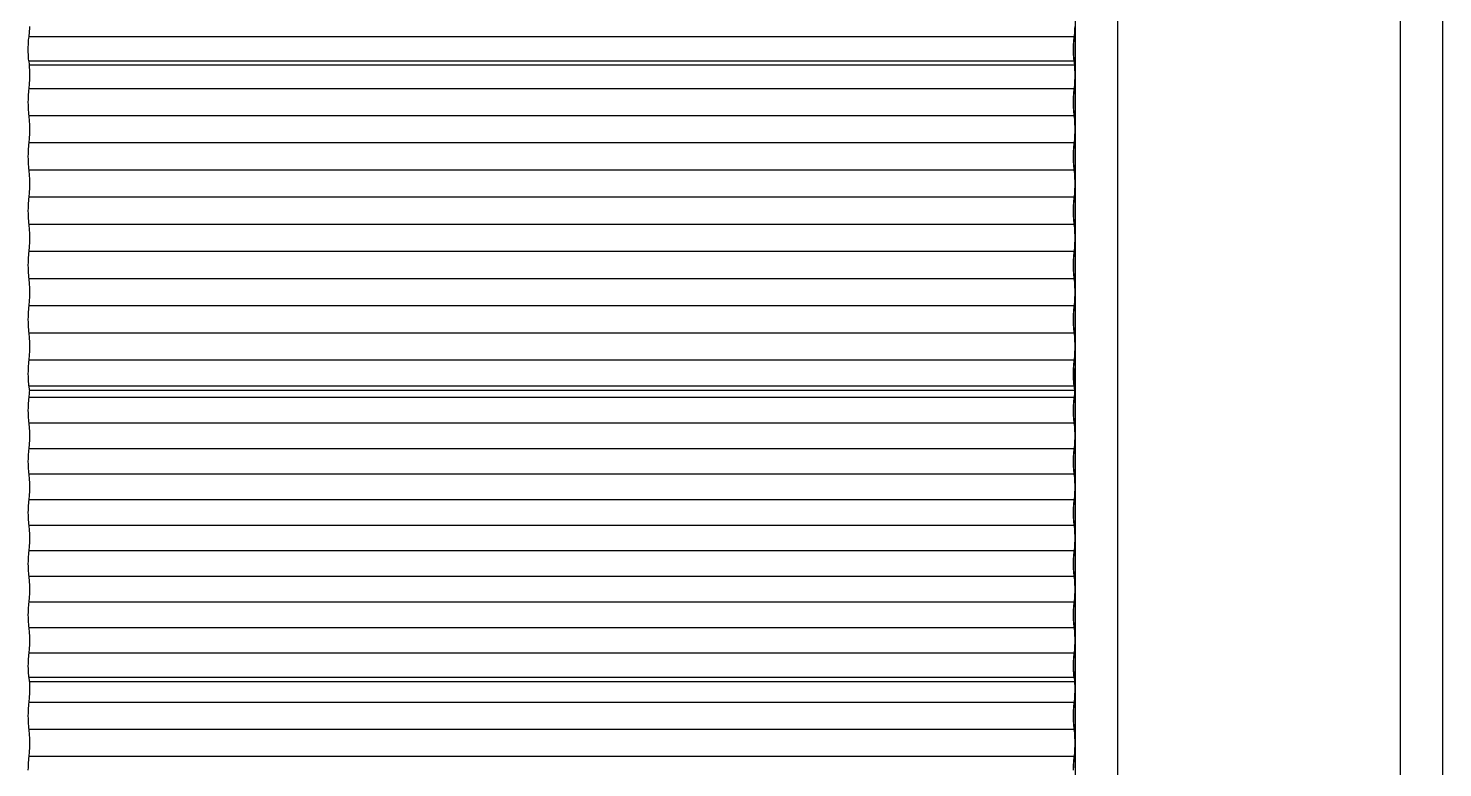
# Model space of a CAD drawing. Header units: millimetres. Extents: x 5512 to 5596, y 903 to 1082.
# Drawn here: x 5567.99 to 5576.09, y 975.81 to 980.04 of the extents above; entities that cross this region are included whole.
import ezdxf

# ---------------------------------------------------------------- set-up
doc = ezdxf.new("R2010")
doc.units = ezdxf.units.MM
doc.layers.add('0-COTAS', color=8, linetype='Continuous')

msp = doc.modelspace()

# ---------------------------------------------------------------- linework, layer by layer
at = {"layer": '0-COTAS'}
for p, q in [((5576.0936, 972.1628), (5576.0936, 1019.9533)), ((5575.8506, 1019.7103), (5575.8506, 972.4058)), ((5573.9876, 981.8026), (5573.9876, 972.4058)), ((5574.2306, 972.1628), (5574.2306, 981.8026)), ((5567.9878, 979.963), (5567.9887, 979.9751)), ((5567.9887, 979.9751), (5567.9898, 979.9856)), ((5567.9898, 979.9856), (5567.9911, 979.9943)), ((5567.9911, 979.9943), (5567.9924, 980.0031)), ((5573.9819, 979.9943), (5567.9911, 979.9943)), ((5567.9924, 980.0031), (5567.9935, 980.0136)), ((5567.9935, 980.0136), (5567.9944, 980.0257)), ((5567.9944, 980.0257), (5567.995, 980.039)), ((5567.995, 980.039), (5567.9954, 980.0531)), ((5573.9787, 979.963), (5573.9795, 979.9751)), ((5573.9795, 979.9751), (5573.9807, 979.9856)), ((5573.9804, 979.969), (5573.9814, 979.9784)), ((5573.9807, 979.9856), (5573.9819, 979.9943)), ((5573.9814, 979.9784), (5573.9839, 979.9958)), ((5573.9819, 979.9943), (5573.9832, 980.0031)), ((5573.9832, 980.0031), (5573.9843, 980.0136)), ((5573.9839, 979.9958), (5573.9851, 980.0075)), ((5573.9843, 980.0136), (5573.9852, 980.0257)), ((5573.9851, 980.0075), (5573.9861, 980.021)), ((5573.9852, 980.0257), (5573.9859, 980.039)), ((5573.9859, 980.039), (5573.9863, 980.0531)), ((5573.9861, 980.021), (5573.9869, 980.0357)), ((5573.9869, 980.0357), (5573.9873, 980.0514)), ((5567.9866, 979.9211), (5567.9868, 979.9356)), ((5567.9868, 979.9066), (5567.9866, 979.9211)), ((5567.9868, 979.9356), (5567.9872, 979.9497)), ((5567.9872, 979.8925), (5567.9868, 979.9066)), ((5567.9872, 979.9497), (5567.9878, 979.963)), ((5567.9878, 979.8793), (5567.9872, 979.8925)), ((5573.9775, 979.9211), (5573.9776, 979.9356)), ((5573.9776, 979.9066), (5573.9775, 979.9211)), ((5573.9776, 979.9356), (5573.978, 979.9497)), ((5573.978, 979.8925), (5573.9776, 979.9066)), ((5573.978, 979.9497), (5573.9787, 979.963)), ((5573.9787, 979.8793), (5573.978, 979.8925)), ((5573.9785, 979.9211), (5573.9787, 979.934)), ((5573.9787, 979.9083), (5573.9785, 979.9211)), ((5573.9787, 979.934), (5573.979, 979.9465)), ((5573.979, 979.8958), (5573.9787, 979.9083)), ((5573.979, 979.9465), (5573.9796, 979.9583)), ((5573.9796, 979.884), (5573.979, 979.8958)), ((5573.9796, 979.9583), (5573.9804, 979.969)), ((5567.9887, 979.8672), (5567.9878, 979.8793)), ((5567.9898, 979.8566), (5567.9887, 979.8672)), ((5567.9898, 979.8566), (5573.9807, 979.8566)), ((5567.9898, 979.8566), (5567.9923, 979.8332)), ((5567.9923, 979.8332), (5567.9935, 979.8332)), ((5567.9936, 979.8318), (5567.9935, 979.8332)), ((5567.9935, 979.8332), (5573.9831, 979.8332)), ((5567.9945, 979.8189), (5567.9936, 979.8318)), ((5567.9952, 979.8048), (5567.9945, 979.8189)), ((5573.9795, 979.8672), (5573.9787, 979.8793)), ((5573.9807, 979.8566), (5573.9795, 979.8672)), ((5573.9803, 979.8743), (5573.9796, 979.884)), ((5573.9817, 979.8743), (5573.9803, 979.8743)), ((5573.9804, 979.8732), (5573.9803, 979.8743)), ((5573.9809, 979.868), (5573.9804, 979.8732)), ((5573.9807, 979.8566), (5573.9831, 979.8332)), ((5573.9809, 979.868), (5573.9817, 979.8743)), ((5573.9809, 979.8679), (5573.9809, 979.868)), ((5573.9834, 979.843), (5573.9809, 979.8679)), ((5573.9814, 979.8639), (5573.9809, 979.8679)), ((5573.9814, 979.8639), (5573.9827, 979.8507)), ((5573.9841, 979.8507), (5573.9817, 979.8743)), ((5573.9841, 979.8507), (5573.9827, 979.8507)), ((5573.9827, 979.8507), (5573.9834, 979.8439)), ((5573.9837, 979.8394), (5573.9831, 979.8332)), ((5573.9834, 979.8439), (5573.9841, 979.8507)), ((5573.9834, 979.843), (5573.9834, 979.8439)), ((5573.9834, 979.8439), (5573.9838, 979.8404)), ((5573.9837, 979.8394), (5573.9834, 979.843)), ((5573.9838, 979.8404), (5573.9837, 979.8394)), ((5573.9837, 979.8394), (5573.9845, 979.8318)), ((5573.9841, 979.8507), (5573.9853, 979.8382)), ((5573.9854, 979.8189), (5573.9845, 979.8318)), ((5573.9863, 979.8239), (5573.9853, 979.8382)), ((5573.986, 979.8048), (5573.9854, 979.8189)), ((5573.987, 979.8083), (5573.9863, 979.8239)), ((5567.9936, 979.7172), (5567.9945, 979.73)), ((5567.9945, 979.73), (5567.9952, 979.7441)), ((5567.9956, 979.7899), (5567.9952, 979.8048)), ((5567.9952, 979.7441), (5567.9956, 979.7591)), ((5567.9957, 979.7745), (5567.9956, 979.7899)), ((5567.9956, 979.7591), (5567.9957, 979.7745)), ((5573.9845, 979.7172), (5573.9854, 979.73)), ((5573.9854, 979.73), (5573.986, 979.7441)), ((5573.9864, 979.7899), (5573.986, 979.8048)), ((5573.986, 979.7441), (5573.9864, 979.7591)), ((5573.9863, 979.725), (5573.987, 979.7407)), ((5573.9865, 979.7745), (5573.9864, 979.7899)), ((5573.9864, 979.7591), (5573.9865, 979.7745)), ((5573.9875, 979.7916), (5573.987, 979.8083)), ((5573.987, 979.7407), (5573.9875, 979.7573)), ((5573.9876, 979.7745), (5573.9875, 979.7916)), ((5573.9875, 979.7573), (5573.9876, 979.7745)), ((5567.9869, 979.6344), (5567.9873, 979.6493)), ((5567.9873, 979.6493), (5567.988, 979.6634)), ((5567.988, 979.6634), (5567.9889, 979.6763)), ((5567.9889, 979.6763), (5567.99, 979.6875)), ((5567.99, 979.6875), (5567.9912, 979.6967)), ((5567.9912, 979.6967), (5567.9925, 979.7059)), ((5573.9821, 979.6967), (5567.9912, 979.6967)), ((5567.9925, 979.7059), (5567.9936, 979.7172)), ((5573.9778, 979.6344), (5573.9782, 979.6493)), ((5573.9782, 979.6493), (5573.9788, 979.6634)), ((5573.9788, 979.6634), (5573.9797, 979.6763)), ((5573.9792, 979.6459), (5573.9797, 979.6584)), ((5573.9797, 979.6763), (5573.9808, 979.6875)), ((5573.9797, 979.6584), (5573.9805, 979.6698)), ((5573.9805, 979.6698), (5573.9815, 979.6797)), ((5573.9808, 979.6875), (5573.9821, 979.6967)), ((5573.9841, 979.6982), (5573.9815, 979.6797)), ((5573.9821, 979.6967), (5573.9834, 979.7059)), ((5573.9834, 979.7059), (5573.9845, 979.7172)), ((5573.9841, 979.6982), (5573.9853, 979.7107)), ((5573.9853, 979.7107), (5573.9863, 979.725)), ((5567.9868, 979.6189), (5567.9869, 979.6344)), ((5567.9869, 979.6035), (5567.9868, 979.6189)), ((5567.9873, 979.5886), (5567.9869, 979.6035)), ((5567.988, 979.5745), (5567.9873, 979.5886)), ((5567.9889, 979.5616), (5567.988, 979.5745)), ((5573.9776, 979.6189), (5573.9778, 979.6344)), ((5573.9778, 979.6035), (5573.9776, 979.6189)), ((5573.9782, 979.5886), (5573.9778, 979.6035)), ((5573.9788, 979.5745), (5573.9782, 979.5886)), ((5573.9787, 979.6189), (5573.9788, 979.6326)), ((5573.9788, 979.6053), (5573.9787, 979.6189)), ((5573.9788, 979.6326), (5573.9792, 979.6459)), ((5573.9792, 979.592), (5573.9788, 979.6053)), ((5573.9797, 979.5616), (5573.9788, 979.5745)), ((5573.9797, 979.5795), (5573.9792, 979.592)), ((5573.9805, 979.5681), (5573.9797, 979.5795)), ((5573.9815, 979.5582), (5573.9805, 979.5681)), ((5567.99, 979.5504), (5567.9889, 979.5616)), ((5567.9912, 979.5412), (5567.99, 979.5504)), ((5573.9821, 979.5412), (5567.9912, 979.5412)), ((5567.9925, 979.5319), (5567.9912, 979.5412)), ((5567.9936, 979.5207), (5567.9925, 979.5319)), ((5567.9945, 979.5079), (5567.9936, 979.5207)), ((5567.9952, 979.4938), (5567.9945, 979.5079)), ((5567.9956, 979.4788), (5567.9952, 979.4938)), ((5573.9808, 979.5504), (5573.9797, 979.5616)), ((5573.9821, 979.5412), (5573.9808, 979.5504)), ((5573.9815, 979.5582), (5573.9841, 979.5397)), ((5573.9834, 979.5319), (5573.9821, 979.5412)), ((5573.9845, 979.5207), (5573.9834, 979.5319)), ((5573.9853, 979.5272), (5573.9841, 979.5397)), ((5573.9854, 979.5079), (5573.9845, 979.5207)), ((5573.9863, 979.5129), (5573.9853, 979.5272)), ((5573.986, 979.4938), (5573.9854, 979.5079)), ((5573.9864, 979.4788), (5573.986, 979.4938)), ((5573.987, 979.4972), (5573.9863, 979.5129)), ((5573.9875, 979.4806), (5573.987, 979.4972)), ((5567.9925, 979.3949), (5567.9936, 979.4061)), ((5567.9936, 979.4061), (5567.9945, 979.419)), ((5567.9945, 979.419), (5567.9952, 979.4331)), ((5567.9952, 979.4331), (5567.9956, 979.448)), ((5567.9957, 979.4634), (5567.9956, 979.4788)), ((5567.9956, 979.448), (5567.9957, 979.4634)), ((5573.9834, 979.3949), (5573.9845, 979.4061)), ((5573.9845, 979.4061), (5573.9854, 979.419)), ((5573.9853, 979.3997), (5573.9863, 979.414)), ((5573.9854, 979.419), (5573.986, 979.4331)), ((5573.986, 979.4331), (5573.9864, 979.448)), ((5573.9863, 979.414), (5573.987, 979.4296)), ((5573.9865, 979.4634), (5573.9864, 979.4788)), ((5573.9864, 979.448), (5573.9865, 979.4634)), ((5573.987, 979.4296), (5573.9875, 979.4463)), ((5573.9876, 979.4634), (5573.9875, 979.4806)), ((5573.9875, 979.4463), (5573.9876, 979.4634)), ((5567.9869, 979.3233), (5567.9873, 979.3383)), ((5567.9873, 979.3383), (5567.988, 979.3524)), ((5567.988, 979.3524), (5567.9889, 979.3652)), ((5567.9889, 979.3652), (5567.99, 979.3764)), ((5567.99, 979.3764), (5567.9912, 979.3857)), ((5567.9912, 979.3857), (5567.9925, 979.3949)), ((5573.9821, 979.3857), (5567.9912, 979.3857)), ((5573.9778, 979.3233), (5573.9782, 979.3383)), ((5573.9782, 979.3383), (5573.9788, 979.3524)), ((5573.9788, 979.3524), (5573.9797, 979.3652)), ((5573.9788, 979.3216), (5573.9792, 979.3349)), ((5573.9792, 979.3349), (5573.9797, 979.3474)), ((5573.9797, 979.3652), (5573.9808, 979.3764)), ((5573.9797, 979.3474), (5573.9805, 979.3588)), ((5573.9805, 979.3588), (5573.9815, 979.3687)), ((5573.9808, 979.3764), (5573.9821, 979.3857)), ((5573.9841, 979.3872), (5573.9815, 979.3687)), ((5573.9821, 979.3857), (5573.9834, 979.3949)), ((5573.9841, 979.3872), (5573.9853, 979.3997)), ((5567.9868, 979.3079), (5567.9869, 979.3233)), ((5567.9869, 979.2925), (5567.9868, 979.3079)), ((5567.9873, 979.2775), (5567.9869, 979.2925)), ((5567.988, 979.2634), (5567.9873, 979.2775)), ((5567.9889, 979.2506), (5567.988, 979.2634)), ((5567.99, 979.2394), (5567.9889, 979.2506)), ((5573.9776, 979.3079), (5573.9778, 979.3233)), ((5573.9778, 979.2925), (5573.9776, 979.3079)), ((5573.9782, 979.2775), (5573.9778, 979.2925)), ((5573.9788, 979.2634), (5573.9782, 979.2775)), ((5573.9787, 979.3079), (5573.9788, 979.3216)), ((5573.9788, 979.2943), (5573.9787, 979.3079)), ((5573.9792, 979.281), (5573.9788, 979.2943)), ((5573.9797, 979.2506), (5573.9788, 979.2634)), ((5573.9797, 979.2685), (5573.9792, 979.281)), ((5573.9805, 979.2571), (5573.9797, 979.2685)), ((5573.9808, 979.2394), (5573.9797, 979.2506)), ((5573.9815, 979.2471), (5573.9805, 979.2571)), ((5573.9815, 979.2471), (5573.9841, 979.2286)), ((5567.9912, 979.2302), (5567.99, 979.2394)), ((5573.9821, 979.2302), (5567.9912, 979.2302)), ((5567.9925, 979.2209), (5567.9912, 979.2302)), ((5567.9936, 979.2097), (5567.9925, 979.2209)), ((5567.9945, 979.1969), (5567.9936, 979.2097)), ((5567.9952, 979.1828), (5567.9945, 979.1969)), ((5567.9956, 979.1678), (5567.9952, 979.1828)), ((5567.9957, 979.1524), (5567.9956, 979.1678)), ((5573.9821, 979.2302), (5573.9808, 979.2394)), ((5573.9834, 979.2209), (5573.9821, 979.2302)), ((5573.9845, 979.2097), (5573.9834, 979.2209)), ((5573.9853, 979.2162), (5573.9841, 979.2286)), ((5573.9854, 979.1969), (5573.9845, 979.2097)), ((5573.9863, 979.2019), (5573.9853, 979.2162)), ((5573.986, 979.1828), (5573.9854, 979.1969)), ((5573.9864, 979.1678), (5573.986, 979.1828)), ((5573.987, 979.1862), (5573.9863, 979.2019)), ((5573.9865, 979.1524), (5573.9864, 979.1678)), ((5573.9875, 979.1696), (5573.987, 979.1862)), ((5573.9876, 979.1524), (5573.9875, 979.1696)), ((5567.9912, 979.0747), (5567.9925, 979.0839)), ((5567.9925, 979.0839), (5567.9936, 979.0951)), ((5567.9936, 979.0951), (5567.9945, 979.1079)), ((5567.9945, 979.1079), (5567.9952, 979.122)), ((5567.9952, 979.122), (5567.9956, 979.137)), ((5567.9956, 979.137), (5567.9957, 979.1524)), ((5573.9821, 979.0747), (5573.9834, 979.0839)), ((5573.9834, 979.0839), (5573.9845, 979.0951)), ((5573.9841, 979.0762), (5573.9853, 979.0886)), ((5573.9845, 979.0951), (5573.9854, 979.1079)), ((5573.9853, 979.0886), (5573.9863, 979.1029)), ((5573.9854, 979.1079), (5573.986, 979.122)), ((5573.986, 979.122), (5573.9864, 979.137)), ((5573.9863, 979.1029), (5573.987, 979.1186)), ((5573.9864, 979.137), (5573.9865, 979.1524)), ((5573.987, 979.1186), (5573.9875, 979.1353)), ((5573.9875, 979.1353), (5573.9876, 979.1524)), ((5567.9868, 978.9969), (5567.9869, 979.0123)), ((5567.9869, 979.0123), (5567.9873, 979.0273)), ((5567.9873, 979.0273), (5567.988, 979.0414)), ((5567.988, 979.0414), (5567.9889, 979.0542)), ((5567.9889, 979.0542), (5567.99, 979.0654)), ((5567.99, 979.0654), (5567.9912, 979.0747)), ((5573.9821, 979.0747), (5567.9912, 979.0747)), ((5573.9776, 978.9969), (5573.9778, 979.0123)), ((5573.9778, 979.0123), (5573.9782, 979.0273)), ((5573.9782, 979.0273), (5573.9788, 979.0414)), ((5573.9787, 978.9969), (5573.9788, 979.0106)), ((5573.9788, 979.0414), (5573.9797, 979.0542)), ((5573.9788, 979.0106), (5573.9792, 979.0239)), ((5573.9792, 979.0239), (5573.9797, 979.0364)), ((5573.9797, 979.0542), (5573.9808, 979.0654)), ((5573.9797, 979.0364), (5573.9805, 979.0478)), ((5573.9805, 979.0478), (5573.9815, 979.0577)), ((5573.9808, 979.0654), (5573.9821, 979.0747)), ((5573.9815, 979.0577), (5573.9841, 979.0762)), ((5567.9869, 978.9815), (5567.9868, 978.9969)), ((5567.9873, 978.9665), (5567.9869, 978.9815)), ((5567.988, 978.9524), (5567.9873, 978.9665)), ((5567.9889, 978.9396), (5567.988, 978.9524)), ((5567.99, 978.9284), (5567.9889, 978.9396)), ((5567.9912, 978.9191), (5567.99, 978.9284)), ((5573.9821, 978.9191), (5567.9912, 978.9191)), ((5567.9925, 978.9099), (5567.9912, 978.9191)), ((5573.9778, 978.9815), (5573.9776, 978.9969)), ((5573.9782, 978.9665), (5573.9778, 978.9815)), ((5573.9788, 978.9524), (5573.9782, 978.9665)), ((5573.9788, 978.9832), (5573.9787, 978.9969)), ((5573.9792, 978.9699), (5573.9788, 978.9832)), ((5573.9797, 978.9396), (5573.9788, 978.9524)), ((5573.9797, 978.9574), (5573.9792, 978.9699)), ((5573.9805, 978.946), (5573.9797, 978.9574)), ((5573.9808, 978.9284), (5573.9797, 978.9396)), ((5573.9815, 978.9361), (5573.9805, 978.946)), ((5573.9821, 978.9191), (5573.9808, 978.9284)), ((5573.9841, 978.9176), (5573.9815, 978.9361)), ((5573.9834, 978.9099), (5573.9821, 978.9191)), ((5567.9936, 978.8987), (5567.9925, 978.9099)), ((5567.9945, 978.8859), (5567.9936, 978.8987)), ((5567.9952, 978.8718), (5567.9945, 978.8859)), ((5567.9956, 978.8568), (5567.9952, 978.8718)), ((5567.9957, 978.8414), (5567.9956, 978.8568)), ((5567.9956, 978.826), (5567.9957, 978.8414)), ((5573.9845, 978.8987), (5573.9834, 978.9099)), ((5573.9853, 978.9051), (5573.9841, 978.9176)), ((5573.9854, 978.8859), (5573.9845, 978.8987)), ((5573.9863, 978.8909), (5573.9853, 978.9051)), ((5573.986, 978.8718), (5573.9854, 978.8859)), ((5573.9864, 978.8568), (5573.986, 978.8718)), ((5573.987, 978.8752), (5573.9863, 978.8909)), ((5573.9865, 978.8414), (5573.9864, 978.8568)), ((5573.9864, 978.826), (5573.9865, 978.8414)), ((5573.9875, 978.8585), (5573.987, 978.8752)), ((5573.9876, 978.8414), (5573.9875, 978.8585)), ((5573.9875, 978.8242), (5573.9876, 978.8414)), ((5567.99, 978.7544), (5567.9912, 978.7636)), ((5567.9912, 978.7636), (5567.9925, 978.7729)), ((5573.9821, 978.7636), (5567.9912, 978.7636)), ((5567.9925, 978.7729), (5567.9936, 978.7841)), ((5567.9936, 978.7841), (5567.9945, 978.7969)), ((5567.9945, 978.7969), (5567.9952, 978.811)), ((5567.9952, 978.811), (5567.9956, 978.826)), ((5573.9808, 978.7544), (5573.9821, 978.7636)), ((5573.9815, 978.7467), (5573.9841, 978.7652)), ((5573.9821, 978.7636), (5573.9834, 978.7729)), ((5573.9834, 978.7729), (5573.9845, 978.7841)), ((5573.9841, 978.7652), (5573.9853, 978.7776)), ((5573.9845, 978.7841), (5573.9854, 978.7969)), ((5573.9853, 978.7776), (5573.9863, 978.7919)), ((5573.9854, 978.7969), (5573.986, 978.811)), ((5573.986, 978.811), (5573.9864, 978.826)), ((5573.9863, 978.7919), (5573.987, 978.8076)), ((5573.987, 978.8076), (5573.9875, 978.8242)), ((5567.9868, 978.6859), (5567.9869, 978.7013)), ((5567.9869, 978.6705), (5567.9868, 978.6859)), ((5567.9869, 978.7013), (5567.9873, 978.7162)), ((5567.9873, 978.7162), (5567.988, 978.7303)), ((5567.988, 978.7303), (5567.9889, 978.7432)), ((5567.9889, 978.7432), (5567.99, 978.7544)), ((5573.9776, 978.6859), (5573.9778, 978.7013)), ((5573.9778, 978.6705), (5573.9776, 978.6859)), ((5573.9778, 978.7013), (5573.9782, 978.7162)), ((5573.9782, 978.7162), (5573.9788, 978.7303)), ((5573.9787, 978.6859), (5573.9788, 978.6995)), ((5573.9788, 978.6722), (5573.9787, 978.6859)), ((5573.9788, 978.7303), (5573.9797, 978.7432)), ((5573.9788, 978.6995), (5573.9792, 978.7128)), ((5573.9792, 978.7128), (5573.9797, 978.7253)), ((5573.9797, 978.7432), (5573.9808, 978.7544)), ((5573.9797, 978.7253), (5573.9805, 978.7367)), ((5573.9805, 978.7367), (5573.9815, 978.7467)), ((5567.9873, 978.6555), (5567.9869, 978.6705)), ((5567.988, 978.6414), (5567.9873, 978.6555)), ((5567.9889, 978.6286), (5567.988, 978.6414)), ((5567.99, 978.6174), (5567.9889, 978.6286)), ((5567.9912, 978.6081), (5567.99, 978.6174)), ((5567.9925, 978.5989), (5567.9912, 978.6081)), ((5573.9821, 978.6081), (5567.9912, 978.6081)), ((5567.9936, 978.5877), (5567.9925, 978.5989)), ((5573.9782, 978.6555), (5573.9778, 978.6705)), ((5573.9788, 978.6414), (5573.9782, 978.6555)), ((5573.9792, 978.6589), (5573.9788, 978.6722)), ((5573.9797, 978.6286), (5573.9788, 978.6414)), ((5573.9797, 978.6464), (5573.9792, 978.6589)), ((5573.9805, 978.635), (5573.9797, 978.6464)), ((5573.9808, 978.6174), (5573.9797, 978.6286)), ((5573.9815, 978.6251), (5573.9805, 978.635)), ((5573.9821, 978.6081), (5573.9808, 978.6174)), ((5573.9841, 978.6066), (5573.9815, 978.6251)), ((5573.9834, 978.5989), (5573.9821, 978.6081)), ((5573.9845, 978.5877), (5573.9834, 978.5989)), ((5573.9853, 978.5941), (5573.9841, 978.6066)), ((5573.9863, 978.5798), (5573.9853, 978.5941)), ((5567.9945, 978.5748), (5567.9936, 978.5877)), ((5567.9952, 978.5607), (5567.9945, 978.5748)), ((5567.9956, 978.5458), (5567.9952, 978.5607)), ((5567.9952, 978.5), (5567.9956, 978.515)), ((5567.9957, 978.5304), (5567.9956, 978.5458)), ((5567.9956, 978.515), (5567.9957, 978.5304)), ((5573.9854, 978.5748), (5573.9845, 978.5877)), ((5573.986, 978.5607), (5573.9854, 978.5748)), ((5573.9864, 978.5458), (5573.986, 978.5607)), ((5573.986, 978.5), (5573.9864, 978.515)), ((5573.987, 978.5642), (5573.9863, 978.5798)), ((5573.9865, 978.5304), (5573.9864, 978.5458)), ((5573.9864, 978.515), (5573.9865, 978.5304)), ((5573.9875, 978.5475), (5573.987, 978.5642)), ((5573.987, 978.4966), (5573.9875, 978.5132)), ((5573.9876, 978.5304), (5573.9875, 978.5475)), ((5573.9875, 978.5132), (5573.9876, 978.5304)), ((5567.988, 978.4193), (5567.9889, 978.4322)), ((5567.9889, 978.4322), (5567.99, 978.4434)), ((5567.99, 978.4434), (5567.9912, 978.4526)), ((5567.9912, 978.4526), (5567.9925, 978.4619)), ((5573.9821, 978.4526), (5567.9912, 978.4526)), ((5567.9925, 978.4619), (5567.9936, 978.4731)), ((5567.9936, 978.4731), (5567.9945, 978.4859)), ((5567.9945, 978.4859), (5567.9952, 978.5)), ((5573.9788, 978.4193), (5573.9797, 978.4322)), ((5573.9797, 978.4322), (5573.9808, 978.4434)), ((5573.9805, 978.4257), (5573.9815, 978.4356)), ((5573.9808, 978.4434), (5573.9821, 978.4526)), ((5573.9841, 978.4541), (5573.9815, 978.4356)), ((5573.9821, 978.4526), (5573.9834, 978.4619)), ((5573.9834, 978.4619), (5573.9845, 978.4731)), ((5573.9841, 978.4541), (5573.9853, 978.4666)), ((5573.9845, 978.4731), (5573.9854, 978.4859)), ((5573.9853, 978.4666), (5573.9863, 978.4809)), ((5573.9854, 978.4859), (5573.986, 978.5)), ((5573.9863, 978.4809), (5573.987, 978.4966)), ((5567.9868, 978.3748), (5567.9869, 978.3903)), ((5567.9869, 978.3594), (5567.9868, 978.3748)), ((5567.9869, 978.3903), (5567.9873, 978.4052)), ((5567.9873, 978.3445), (5567.9869, 978.3594)), ((5567.9873, 978.4052), (5567.988, 978.4193)), ((5573.9776, 978.3748), (5573.9778, 978.3903)), ((5573.9778, 978.3594), (5573.9776, 978.3748)), ((5573.9778, 978.3903), (5573.9782, 978.4052)), ((5573.9782, 978.3445), (5573.9778, 978.3594)), ((5573.9782, 978.4052), (5573.9788, 978.4193)), ((5573.9787, 978.3748), (5573.9788, 978.3885)), ((5573.9788, 978.3612), (5573.9787, 978.3748)), ((5573.9788, 978.3885), (5573.9792, 978.4018)), ((5573.9792, 978.3479), (5573.9788, 978.3612)), ((5573.9792, 978.4018), (5573.9797, 978.4143)), ((5573.9797, 978.4143), (5573.9805, 978.4257)), ((5567.988, 978.3304), (5567.9873, 978.3445)), ((5567.9889, 978.3175), (5567.988, 978.3304)), ((5567.99, 978.3063), (5567.9889, 978.3175)), ((5567.9912, 978.2971), (5567.99, 978.3063)), ((5573.9821, 978.2971), (5567.9912, 978.2971)), ((5567.9925, 978.2878), (5567.9912, 978.2971)), ((5567.9936, 978.2766), (5567.9925, 978.2878)), ((5567.9945, 978.2638), (5567.9936, 978.2766)), ((5573.9788, 978.3304), (5573.9782, 978.3445)), ((5573.9797, 978.3175), (5573.9788, 978.3304)), ((5573.9797, 978.3354), (5573.9792, 978.3479)), ((5573.9805, 978.324), (5573.9797, 978.3354)), ((5573.9808, 978.3063), (5573.9797, 978.3175)), ((5573.9815, 978.3141), (5573.9805, 978.324)), ((5573.9821, 978.2971), (5573.9808, 978.3063)), ((5573.9841, 978.2956), (5573.9815, 978.3141)), ((5573.9834, 978.2878), (5573.9821, 978.2971)), ((5573.9845, 978.2766), (5573.9834, 978.2878)), ((5573.9853, 978.2831), (5573.9841, 978.2956)), ((5573.9854, 978.2638), (5573.9845, 978.2766)), ((5573.9863, 978.2688), (5573.9853, 978.2831)), ((5567.9952, 978.2497), (5567.9945, 978.2638)), ((5567.9945, 978.1749), (5567.9952, 978.189)), ((5567.9956, 978.2347), (5567.9952, 978.2497)), ((5567.9952, 978.189), (5567.9956, 978.2039)), ((5567.9957, 978.2193), (5567.9956, 978.2347)), ((5567.9956, 978.2039), (5567.9957, 978.2193)), ((5573.986, 978.2497), (5573.9854, 978.2638)), ((5573.9854, 978.1749), (5573.986, 978.189)), ((5573.9864, 978.2347), (5573.986, 978.2497)), ((5573.986, 978.189), (5573.9864, 978.2039)), ((5573.987, 978.2531), (5573.9863, 978.2688)), ((5573.9865, 978.2193), (5573.9864, 978.2347)), ((5573.9864, 978.2039), (5573.9865, 978.2193)), ((5573.9875, 978.2365), (5573.987, 978.2531)), ((5573.987, 978.1855), (5573.9875, 978.2022)), ((5573.9876, 978.2193), (5573.9875, 978.2365)), ((5573.9875, 978.2022), (5573.9876, 978.2193)), ((5567.9873, 978.0942), (5567.988, 978.1083)), ((5567.988, 978.1083), (5567.9889, 978.1211)), ((5567.9889, 978.1211), (5567.99, 978.1323)), ((5567.99, 978.1323), (5567.9912, 978.1416)), ((5567.9912, 978.1416), (5567.9925, 978.1508)), ((5573.9821, 978.1416), (5567.9912, 978.1416)), ((5567.9925, 978.1508), (5567.9936, 978.162)), ((5567.9936, 978.162), (5567.9945, 978.1749)), ((5573.9782, 978.0942), (5573.9788, 978.1083)), ((5573.9788, 978.1083), (5573.9797, 978.1211)), ((5573.9797, 978.1211), (5573.9808, 978.1323)), ((5573.9797, 978.1033), (5573.9805, 978.1147)), ((5573.9805, 978.1147), (5573.9815, 978.1246)), ((5573.9808, 978.1323), (5573.9821, 978.1416)), ((5573.9815, 978.1246), (5573.9841, 978.1431)), ((5573.9821, 978.1416), (5573.9834, 978.1508)), ((5573.9834, 978.1508), (5573.9845, 978.162)), ((5573.9841, 978.1431), (5573.9853, 978.1556)), ((5573.9845, 978.162), (5573.9854, 978.1749)), ((5573.9853, 978.1556), (5573.9863, 978.1699)), ((5573.9863, 978.1699), (5573.987, 978.1855)), ((5567.9868, 978.0638), (5567.9869, 978.0792)), ((5567.9869, 978.0484), (5567.9868, 978.0638)), ((5567.9869, 978.0792), (5567.9873, 978.0942)), ((5567.9873, 978.0335), (5567.9869, 978.0484)), ((5567.988, 978.0194), (5567.9873, 978.0335)), ((5573.9776, 978.0638), (5573.9778, 978.0792)), ((5573.9778, 978.0484), (5573.9776, 978.0638)), ((5573.9778, 978.0792), (5573.9782, 978.0942)), ((5573.9782, 978.0335), (5573.9778, 978.0484)), ((5573.9788, 978.0194), (5573.9782, 978.0335)), ((5573.9787, 978.0648), (5573.9788, 978.0775)), ((5573.9834, 978.0648), (5573.9787, 978.0648)), ((5573.9787, 978.0638), (5573.9787, 978.0648)), ((5573.9788, 978.0502), (5573.9787, 978.0638)), ((5573.9788, 978.0775), (5573.9791, 978.0883)), ((5573.9792, 978.0369), (5573.9788, 978.0502)), ((5573.9791, 978.0883), (5573.9792, 978.0908)), ((5573.9809, 978.0883), (5573.9791, 978.0883)), ((5573.9792, 978.0908), (5573.9793, 978.0943)), ((5573.9797, 978.0244), (5573.9792, 978.0369)), ((5573.9793, 978.0943), (5573.9797, 978.1033)), ((5573.9817, 978.0943), (5573.9793, 978.0943)), ((5573.9809, 978.0883), (5573.9817, 978.0943)), ((5573.9826, 978.0721), (5573.9809, 978.0883)), ((5573.9841, 978.0721), (5573.9817, 978.0943)), ((5573.9841, 978.0721), (5573.9826, 978.0721)), ((5573.9834, 978.0648), (5573.9826, 978.0721)), ((5573.9834, 978.0648), (5573.9841, 978.0721)), ((5573.9834, 978.0648), (5573.9845, 978.0542)), ((5573.9841, 978.0721), (5573.9853, 978.0603)), ((5573.9854, 978.0422), (5573.9845, 978.0542)), ((5573.9863, 978.0469), (5573.9853, 978.0603)), ((5573.986, 978.0289), (5573.9854, 978.0422)), ((5573.9864, 978.0148), (5573.986, 978.0289)), ((5573.987, 978.0321), (5573.9863, 978.0469)), ((5573.9875, 978.0164), (5573.987, 978.0321)), ((5567.9889, 978.0065), (5567.988, 978.0194)), ((5567.99, 977.9953), (5567.9889, 978.0065)), ((5567.99, 977.9953), (5573.9808, 977.9953)), ((5567.99, 977.9953), (5567.9924, 977.9704)), ((5567.9924, 977.9704), (5567.9951, 977.9704)), ((5567.9925, 977.9358), (5567.9936, 977.9463)), ((5567.9936, 977.9463), (5567.9945, 977.9584)), ((5567.9945, 977.9584), (5567.9951, 977.9704)), ((5567.9951, 977.9704), (5573.9833, 977.9704)), ((5573.9797, 978.0065), (5573.9788, 978.0194)), ((5573.9805, 978.013), (5573.9797, 978.0244)), ((5573.9808, 977.9953), (5573.9797, 978.0065)), ((5573.984, 977.9781), (5573.9805, 978.013)), ((5573.9808, 977.9953), (5573.9833, 977.9704)), ((5573.984, 977.9781), (5573.9833, 977.9704)), ((5573.9834, 977.9358), (5573.9845, 977.9463)), ((5573.9845, 977.9463), (5573.9854, 977.9584)), ((5573.9853, 977.9402), (5573.9863, 977.9537)), ((5573.9854, 977.9584), (5573.986, 977.9717)), ((5573.986, 977.9717), (5573.9864, 977.9858)), ((5573.9863, 977.9537), (5573.987, 977.9685)), ((5573.9865, 978.0003), (5573.9864, 978.0148)), ((5573.9864, 977.9858), (5573.9865, 978.0003)), ((5573.987, 977.9685), (5573.9875, 977.9841)), ((5573.9876, 978.0003), (5573.9875, 978.0164)), ((5573.9875, 977.9841), (5573.9876, 978.0003)), ((5567.9868, 977.8539), (5567.9869, 977.8684)), ((5567.9869, 977.8684), (5567.9873, 977.8825)), ((5567.9873, 977.8825), (5567.988, 977.8957)), ((5567.988, 977.8957), (5567.9889, 977.9078)), ((5567.9889, 977.9078), (5567.99, 977.9184)), ((5567.99, 977.9184), (5567.9912, 977.9271)), ((5567.9912, 977.9271), (5567.9925, 977.9358)), ((5573.9821, 977.9271), (5567.9912, 977.9271)), ((5573.9776, 977.8539), (5573.9778, 977.8684)), ((5573.9778, 977.8684), (5573.9782, 977.8825)), ((5573.9782, 977.8825), (5573.9788, 977.8957)), ((5573.9787, 977.8539), (5573.9788, 977.8667)), ((5573.9788, 977.8957), (5573.9797, 977.9078)), ((5573.9788, 977.8667), (5573.9792, 977.8792)), ((5573.9792, 977.8792), (5573.9797, 977.891)), ((5573.9797, 977.9078), (5573.9808, 977.9184)), ((5573.9797, 977.891), (5573.9805, 977.9017)), ((5573.9805, 977.9017), (5573.9815, 977.9111)), ((5573.9808, 977.9184), (5573.9821, 977.9271)), ((5573.9841, 977.9285), (5573.9815, 977.9111)), ((5573.9821, 977.9271), (5573.9834, 977.9358)), ((5573.9841, 977.9285), (5573.9853, 977.9402)), ((5567.9869, 977.8393), (5567.9868, 977.8539)), ((5567.9873, 977.8253), (5567.9869, 977.8393)), ((5567.988, 977.812), (5567.9873, 977.8253)), ((5567.9889, 977.7999), (5567.988, 977.812)), ((5567.99, 977.7893), (5567.9889, 977.7999)), ((5567.9912, 977.7806), (5567.99, 977.7893)), ((5573.9778, 977.8393), (5573.9776, 977.8539)), ((5573.9782, 977.8253), (5573.9778, 977.8393)), ((5573.9788, 977.812), (5573.9782, 977.8253)), ((5573.9788, 977.841), (5573.9787, 977.8539)), ((5573.9792, 977.8285), (5573.9788, 977.841)), ((5573.9797, 977.7999), (5573.9788, 977.812)), ((5573.9797, 977.8167), (5573.9792, 977.8285)), ((5573.9805, 977.806), (5573.9797, 977.8167)), ((5573.9808, 977.7893), (5573.9797, 977.7999)), ((5573.9815, 977.7966), (5573.9805, 977.806)), ((5573.9821, 977.7806), (5573.9808, 977.7893)), ((5573.9815, 977.7966), (5573.9841, 977.7792)), ((5573.9821, 977.7806), (5567.9912, 977.7806)), ((5567.9925, 977.7719), (5567.9912, 977.7806)), ((5567.9936, 977.7614), (5567.9925, 977.7719)), ((5567.9945, 977.7493), (5567.9936, 977.7614)), ((5567.9952, 977.736), (5567.9945, 977.7493)), ((5567.9956, 977.7219), (5567.9952, 977.736)), ((5567.9957, 977.7074), (5567.9956, 977.7219)), ((5567.9956, 977.6929), (5567.9957, 977.7074)), ((5573.9834, 977.7719), (5573.9821, 977.7806)), ((5573.9845, 977.7614), (5573.9834, 977.7719)), ((5573.9853, 977.7675), (5573.9841, 977.7792)), ((5573.9854, 977.7493), (5573.9845, 977.7614)), ((5573.9863, 977.754), (5573.9853, 977.7675)), ((5573.986, 977.736), (5573.9854, 977.7493)), ((5573.9864, 977.7219), (5573.986, 977.736)), ((5573.987, 977.7392), (5573.9863, 977.754)), ((5573.9865, 977.7074), (5573.9864, 977.7219)), ((5573.9864, 977.6929), (5573.9865, 977.7074)), ((5573.9875, 977.7236), (5573.987, 977.7392)), ((5573.9876, 977.7074), (5573.9875, 977.7236)), ((5573.9875, 977.6913), (5573.9876, 977.7074)), ((5567.9889, 977.615), (5567.99, 977.6255)), ((5567.99, 977.6255), (5567.9912, 977.6342)), ((5567.9912, 977.6342), (5567.9925, 977.6429)), ((5573.9821, 977.6342), (5567.9912, 977.6342)), ((5567.9925, 977.6429), (5567.9936, 977.6535)), ((5567.9936, 977.6535), (5567.9945, 977.6655)), ((5567.9945, 977.6655), (5567.9952, 977.6788)), ((5567.9952, 977.6788), (5567.9956, 977.6929)), ((5573.9797, 977.615), (5573.9808, 977.6255)), ((5573.9808, 977.6255), (5573.9821, 977.6342)), ((5573.9841, 977.6356), (5573.9815, 977.6182)), ((5573.9821, 977.6342), (5573.9834, 977.6429)), ((5573.9834, 977.6429), (5573.9845, 977.6535)), ((5573.9841, 977.6356), (5573.9853, 977.6474)), ((5573.9845, 977.6535), (5573.9854, 977.6655)), ((5573.9853, 977.6474), (5573.9863, 977.6608)), ((5573.9854, 977.6655), (5573.986, 977.6788)), ((5573.986, 977.6788), (5573.9864, 977.6929)), ((5573.9863, 977.6608), (5573.987, 977.6756)), ((5573.987, 977.6756), (5573.9875, 977.6913)), ((5567.9868, 977.561), (5567.9869, 977.5755)), ((5567.9869, 977.5465), (5567.9868, 977.561)), ((5567.9869, 977.5755), (5567.9873, 977.5896)), ((5567.9873, 977.5324), (5567.9869, 977.5465)), ((5567.9873, 977.5896), (5567.988, 977.6029)), ((5567.988, 977.6029), (5567.9889, 977.615)), ((5573.9776, 977.561), (5573.9778, 977.5755)), ((5573.9778, 977.5465), (5573.9776, 977.561)), ((5573.9778, 977.5755), (5573.9782, 977.5896)), ((5573.9782, 977.5324), (5573.9778, 977.5465)), ((5573.9782, 977.5896), (5573.9788, 977.6029)), ((5573.9787, 977.561), (5573.9788, 977.5739)), ((5573.9788, 977.5481), (5573.9787, 977.561)), ((5573.9788, 977.6029), (5573.9797, 977.615)), ((5573.9788, 977.5739), (5573.9792, 977.5864)), ((5573.9792, 977.5356), (5573.9788, 977.5481)), ((5573.9792, 977.5864), (5573.9797, 977.5982)), ((5573.9797, 977.5982), (5573.9805, 977.6089)), ((5573.9805, 977.6089), (5573.9815, 977.6182)), ((5567.988, 977.5191), (5567.9873, 977.5324)), ((5567.9889, 977.507), (5567.988, 977.5191)), ((5567.99, 977.4965), (5567.9889, 977.507)), ((5567.9912, 977.4878), (5567.99, 977.4965)), ((5573.9821, 977.4878), (5567.9912, 977.4878)), ((5567.9925, 977.4791), (5567.9912, 977.4878)), ((5567.9936, 977.4685), (5567.9925, 977.4791)), ((5567.9945, 977.4564), (5567.9936, 977.4685)), ((5573.9788, 977.5191), (5573.9782, 977.5324)), ((5573.9797, 977.507), (5573.9788, 977.5191)), ((5573.9797, 977.5238), (5573.9792, 977.5356)), ((5573.9805, 977.5131), (5573.9797, 977.5238)), ((5573.9808, 977.4965), (5573.9797, 977.507)), ((5573.9815, 977.5038), (5573.9805, 977.5131)), ((5573.9821, 977.4878), (5573.9808, 977.4965)), ((5573.9815, 977.5038), (5573.9841, 977.4863)), ((5573.9834, 977.4791), (5573.9821, 977.4878)), ((5573.9845, 977.4685), (5573.9834, 977.4791)), ((5573.9853, 977.4746), (5573.9841, 977.4863)), ((5573.9854, 977.4564), (5573.9845, 977.4685)), ((5573.9863, 977.4612), (5573.9853, 977.4746)), ((5573.987, 977.4464), (5573.9863, 977.4612)), ((5567.9952, 977.4432), (5567.9945, 977.4564)), ((5567.9945, 977.3727), (5567.9952, 977.386)), ((5567.9956, 977.4291), (5567.9952, 977.4432)), ((5567.9952, 977.386), (5567.9956, 977.4001)), ((5567.9957, 977.4146), (5567.9956, 977.4291)), ((5567.9956, 977.4001), (5567.9957, 977.4146)), ((5573.986, 977.4432), (5573.9854, 977.4564)), ((5573.9854, 977.3727), (5573.986, 977.386)), ((5573.9864, 977.4291), (5573.986, 977.4432)), ((5573.986, 977.386), (5573.9864, 977.4001)), ((5573.9863, 977.368), (5573.987, 977.3827)), ((5573.9865, 977.4146), (5573.9864, 977.4291)), ((5573.9864, 977.4001), (5573.9865, 977.4146)), ((5573.9875, 977.4307), (5573.987, 977.4464)), ((5573.987, 977.3827), (5573.9875, 977.3984)), ((5573.9876, 977.4146), (5573.9875, 977.4307)), ((5573.9875, 977.3984), (5573.9876, 977.4146)), ((5567.9873, 977.2967), (5567.988, 977.31)), ((5567.988, 977.31), (5567.9889, 977.3221)), ((5567.9889, 977.3221), (5567.99, 977.3326)), ((5567.99, 977.3326), (5567.9912, 977.3413)), ((5567.9912, 977.3413), (5567.9925, 977.3501)), ((5573.9821, 977.3413), (5567.9912, 977.3413)), ((5567.9925, 977.3501), (5567.9936, 977.3606)), ((5567.9936, 977.3606), (5567.9945, 977.3727)), ((5573.9782, 977.2967), (5573.9788, 977.31)), ((5573.9788, 977.31), (5573.9797, 977.3221)), ((5573.9792, 977.2935), (5573.9797, 977.3053)), ((5573.9797, 977.3221), (5573.9808, 977.3326)), ((5573.9797, 977.3053), (5573.9805, 977.316)), ((5573.9805, 977.316), (5573.9815, 977.3254)), ((5573.9808, 977.3326), (5573.9821, 977.3413)), ((5573.9815, 977.3254), (5573.9841, 977.3428)), ((5573.9821, 977.3413), (5573.9834, 977.3501)), ((5573.9834, 977.3501), (5573.9845, 977.3606)), ((5573.9841, 977.3428), (5573.9853, 977.3545)), ((5573.9845, 977.3606), (5573.9854, 977.3727)), ((5573.9853, 977.3545), (5573.9863, 977.368)), ((5567.9868, 977.2681), (5567.9869, 977.2826)), ((5567.9869, 977.2536), (5567.9868, 977.2681)), ((5567.9869, 977.2826), (5567.9873, 977.2967)), ((5567.9873, 977.2395), (5567.9869, 977.2536)), ((5567.988, 977.2263), (5567.9873, 977.2395)), ((5567.9889, 977.2142), (5567.988, 977.2263)), ((5573.9776, 977.2681), (5573.9778, 977.2826)), ((5573.9778, 977.2536), (5573.9776, 977.2681)), ((5573.9778, 977.2826), (5573.9782, 977.2967)), ((5573.9782, 977.2395), (5573.9778, 977.2536)), ((5573.9788, 977.2263), (5573.9782, 977.2395)), ((5573.9787, 977.2681), (5573.9788, 977.281)), ((5573.9788, 977.2553), (5573.9787, 977.2681)), ((5573.9788, 977.281), (5573.9792, 977.2935)), ((5573.9792, 977.2428), (5573.9788, 977.2553)), ((5573.9797, 977.2142), (5573.9788, 977.2263)), ((5573.9797, 977.231), (5573.9792, 977.2428)), ((5573.9805, 977.2202), (5573.9797, 977.231)), ((5573.9815, 977.2109), (5573.9805, 977.2202)), ((5567.99, 977.2036), (5567.9889, 977.2142)), ((5567.9912, 977.1949), (5567.99, 977.2036)), ((5573.9821, 977.1949), (5567.9912, 977.1949)), ((5567.9925, 977.1862), (5567.9912, 977.1949)), ((5567.9936, 977.1757), (5567.9925, 977.1862)), ((5567.9945, 977.1636), (5567.9936, 977.1757)), ((5567.9952, 977.1503), (5567.9945, 977.1636)), ((5567.9956, 977.1362), (5567.9952, 977.1503)), ((5567.9957, 977.1217), (5567.9956, 977.1362)), ((5573.9808, 977.2036), (5573.9797, 977.2142)), ((5573.9821, 977.1949), (5573.9808, 977.2036)), ((5573.9841, 977.1935), (5573.9815, 977.2109)), ((5573.9834, 977.1862), (5573.9821, 977.1949)), ((5573.9845, 977.1757), (5573.9834, 977.1862)), ((5573.9853, 977.1817), (5573.9841, 977.1935)), ((5573.9854, 977.1636), (5573.9845, 977.1757)), ((5573.9863, 977.1683), (5573.9853, 977.1817)), ((5573.986, 977.1503), (5573.9854, 977.1636)), ((5573.9864, 977.1362), (5573.986, 977.1503)), ((5573.987, 977.1535), (5573.9863, 977.1683)), ((5573.9865, 977.1217), (5573.9864, 977.1362)), ((5573.9875, 977.1378), (5573.987, 977.1535)), ((5573.9876, 977.1217), (5573.9875, 977.1378)), ((5567.9912, 977.0485), (5567.9925, 977.0572)), ((5567.9925, 977.0572), (5567.9936, 977.0677)), ((5567.9936, 977.0677), (5567.9945, 977.0798)), ((5567.9945, 977.0798), (5567.9952, 977.0931)), ((5567.9952, 977.0931), (5567.9956, 977.1072)), ((5567.9956, 977.1072), (5567.9957, 977.1217)), ((5573.9821, 977.0485), (5573.9834, 977.0572)), ((5573.9834, 977.0572), (5573.9845, 977.0677)), ((5573.9841, 977.0499), (5573.9853, 977.0617)), ((5573.9845, 977.0677), (5573.9854, 977.0798)), ((5573.9853, 977.0617), (5573.9863, 977.0751)), ((5573.9854, 977.0798), (5573.986, 977.0931)), ((5573.986, 977.0931), (5573.9864, 977.1072)), ((5573.9863, 977.0751), (5573.987, 977.0899)), ((5573.9864, 977.1072), (5573.9865, 977.1217)), ((5573.987, 977.0899), (5573.9875, 977.1056)), ((5573.9875, 977.1056), (5573.9876, 977.1217)), ((5567.9868, 976.9753), (5567.9869, 976.9898)), ((5567.9869, 976.9608), (5567.9868, 976.9753)), ((5567.9869, 976.9898), (5567.9873, 977.0039)), ((5567.9873, 977.0039), (5567.988, 977.0172)), ((5567.988, 977.0172), (5567.9889, 977.0292)), ((5567.9889, 977.0292), (5567.99, 977.0398)), ((5567.99, 977.0398), (5567.9912, 977.0485)), ((5573.9821, 977.0485), (5567.9912, 977.0485)), ((5573.9776, 976.9753), (5573.9778, 976.9898)), ((5573.9778, 976.9608), (5573.9776, 976.9753)), ((5573.9778, 976.9898), (5573.9782, 977.0039)), ((5573.9782, 977.0039), (5573.9788, 977.0172)), ((5573.9787, 976.9753), (5573.9788, 976.9881)), ((5573.9788, 976.9624), (5573.9787, 976.9753)), ((5573.9788, 977.0172), (5573.9797, 977.0292)), ((5573.9788, 976.9881), (5573.9792, 977.0007)), ((5573.9792, 977.0007), (5573.9797, 977.0124)), ((5573.9797, 977.0292), (5573.9808, 977.0398)), ((5573.9797, 977.0124), (5573.9805, 977.0232)), ((5573.9805, 977.0232), (5573.9815, 977.0325)), ((5573.9808, 977.0398), (5573.9821, 977.0485)), ((5573.9815, 977.0325), (5573.9841, 977.0499)), ((5567.9873, 976.9467), (5567.9869, 976.9608)), ((5567.988, 976.9334), (5567.9873, 976.9467)), ((5567.9889, 976.9213), (5567.988, 976.9334)), ((5567.99, 976.9108), (5567.9889, 976.9213)), ((5567.9912, 976.9021), (5567.99, 976.9108)), ((5567.9925, 976.8934), (5567.9912, 976.9021)), ((5573.9821, 976.9021), (5567.9912, 976.9021)), ((5567.9936, 976.8828), (5567.9925, 976.8934)), ((5573.9782, 976.9467), (5573.9778, 976.9608)), ((5573.9788, 976.9334), (5573.9782, 976.9467)), ((5573.9792, 976.9499), (5573.9788, 976.9624)), ((5573.9797, 976.9213), (5573.9788, 976.9334)), ((5573.9797, 976.9381), (5573.9792, 976.9499)), ((5573.9805, 976.9274), (5573.9797, 976.9381)), ((5573.9808, 976.9108), (5573.9797, 976.9213)), ((5573.9815, 976.918), (5573.9805, 976.9274)), ((5573.9821, 976.9021), (5573.9808, 976.9108)), ((5573.9841, 976.9006), (5573.9815, 976.918)), ((5573.9834, 976.8934), (5573.9821, 976.9021)), ((5573.9845, 976.8828), (5573.9834, 976.8934)), ((5573.9853, 976.8889), (5573.9841, 976.9006)), ((5567.9945, 976.8707), (5567.9936, 976.8828)), ((5567.9952, 976.8574), (5567.9945, 976.8707)), ((5567.9956, 976.8433), (5567.9952, 976.8574)), ((5567.9952, 976.8002), (5567.9956, 976.8143)), ((5567.9957, 976.8288), (5567.9956, 976.8433)), ((5567.9956, 976.8143), (5567.9957, 976.8288)), ((5573.9854, 976.8707), (5573.9845, 976.8828)), ((5573.9863, 976.8754), (5573.9853, 976.8889)), ((5573.986, 976.8574), (5573.9854, 976.8707)), ((5573.9864, 976.8433), (5573.986, 976.8574)), ((5573.986, 976.8002), (5573.9864, 976.8143)), ((5573.987, 976.8607), (5573.9863, 976.8754)), ((5573.9865, 976.8288), (5573.9864, 976.8433)), ((5573.9864, 976.8143), (5573.9865, 976.8288)), ((5573.9875, 976.845), (5573.987, 976.8607)), ((5573.987, 976.797), (5573.9875, 976.8127)), ((5573.9876, 976.8288), (5573.9875, 976.845)), ((5573.9875, 976.8127), (5573.9876, 976.8288)), ((5567.988, 976.7243), (5567.9889, 976.7364)), ((5567.9889, 976.7364), (5567.99, 976.7469)), ((5567.99, 976.7469), (5567.9912, 976.7556)), ((5567.9912, 976.7556), (5567.9925, 976.7643)), ((5573.9821, 976.7556), (5567.9912, 976.7556)), ((5567.9925, 976.7643), (5567.9936, 976.7749)), ((5567.9936, 976.7749), (5567.9945, 976.787)), ((5567.9945, 976.787), (5567.9952, 976.8002)), ((5573.9788, 976.7243), (5573.9797, 976.7364)), ((5573.9797, 976.7364), (5573.9808, 976.7469)), ((5573.9797, 976.7196), (5573.9805, 976.7303)), ((5573.9805, 976.7303), (5573.9815, 976.7397)), ((5573.9808, 976.7469), (5573.9821, 976.7556)), ((5573.9841, 976.7571), (5573.9815, 976.7397)), ((5573.9821, 976.7556), (5573.9834, 976.7643)), ((5573.9834, 976.7643), (5573.9845, 976.7749)), ((5573.9841, 976.7571), (5573.9853, 976.7688)), ((5573.9845, 976.7749), (5573.9854, 976.787)), ((5573.9853, 976.7688), (5573.9863, 976.7822)), ((5573.9854, 976.787), (5573.986, 976.8002)), ((5573.9863, 976.7822), (5573.987, 976.797)), ((5567.9868, 976.6824), (5567.9869, 976.6969)), ((5567.9869, 976.6679), (5567.9868, 976.6824)), ((5567.9869, 976.6969), (5567.9873, 976.711)), ((5567.9873, 976.6538), (5567.9869, 976.6679)), ((5567.9873, 976.711), (5567.988, 976.7243)), ((5567.988, 976.6405), (5567.9873, 976.6538)), ((5573.9776, 976.6824), (5573.9778, 976.6969)), ((5573.9778, 976.6679), (5573.9776, 976.6824)), ((5573.9778, 976.6969), (5573.9782, 976.711)), ((5573.9782, 976.6538), (5573.9778, 976.6679)), ((5573.9782, 976.711), (5573.9788, 976.7243)), ((5573.9788, 976.6405), (5573.9782, 976.6538)), ((5573.9787, 976.6824), (5573.9788, 976.6953)), ((5573.9788, 976.6695), (5573.9787, 976.6824)), ((5573.9788, 976.6953), (5573.9792, 976.7078)), ((5573.9792, 976.657), (5573.9788, 976.6695)), ((5573.9792, 976.7078), (5573.9797, 976.7196)), ((5573.9797, 976.6453), (5573.9792, 976.657)), ((5567.9889, 976.6285), (5567.988, 976.6405)), ((5567.99, 976.6179), (5567.9889, 976.6285)), ((5567.9912, 976.6092), (5567.99, 976.6179)), ((5573.9821, 976.6092), (5567.9912, 976.6092)), ((5567.9925, 976.6005), (5567.9912, 976.6092)), ((5567.9936, 976.5899), (5567.9925, 976.6005)), ((5567.9945, 976.5779), (5567.9936, 976.5899)), ((5567.9952, 976.5646), (5567.9945, 976.5779)), ((5573.9797, 976.6285), (5573.9788, 976.6405)), ((5573.9805, 976.6345), (5573.9797, 976.6453)), ((5573.9808, 976.6179), (5573.9797, 976.6285)), ((5573.9815, 976.6252), (5573.9805, 976.6345)), ((5573.9821, 976.6092), (5573.9808, 976.6179)), ((5573.9841, 976.6078), (5573.9815, 976.6252)), ((5573.9834, 976.6005), (5573.9821, 976.6092)), ((5573.9845, 976.5899), (5573.9834, 976.6005)), ((5573.9853, 976.596), (5573.9841, 976.6078)), ((5573.9854, 976.5779), (5573.9845, 976.5899)), ((5573.9863, 976.5826), (5573.9853, 976.596)), ((5573.986, 976.5646), (5573.9854, 976.5779)), ((5573.987, 976.5678), (5573.9863, 976.5826)), ((5573.9875, 976.5521), (5573.987, 976.5678)), ((5567.9936, 976.482), (5567.9945, 976.4941)), ((5567.9945, 976.4941), (5567.9952, 976.5074)), ((5567.9956, 976.5505), (5567.9952, 976.5646)), ((5567.9952, 976.5074), (5567.9956, 976.5215)), ((5567.9957, 976.536), (5567.9956, 976.5505)), ((5567.9956, 976.5215), (5567.9957, 976.536)), ((5573.9845, 976.482), (5573.9854, 976.4941)), ((5573.9853, 976.4759), (5573.9863, 976.4894)), ((5573.9854, 976.4941), (5573.986, 976.5074)), ((5573.9864, 976.5505), (5573.986, 976.5646)), ((5573.986, 976.5074), (5573.9864, 976.5215)), ((5573.9863, 976.4894), (5573.987, 976.5042)), ((5573.9865, 976.536), (5573.9864, 976.5505)), ((5573.9864, 976.5215), (5573.9865, 976.536)), ((5573.987, 976.5042), (5573.9875, 976.5198)), ((5573.9876, 976.536), (5573.9875, 976.5521)), ((5573.9875, 976.5198), (5573.9876, 976.536)), ((5567.9869, 976.4041), (5567.9873, 976.4182)), ((5567.9873, 976.4182), (5567.988, 976.4314)), ((5567.988, 976.4314), (5567.9889, 976.4435)), ((5567.9889, 976.4435), (5567.99, 976.4541)), ((5567.99, 976.4541), (5567.9912, 976.4628)), ((5567.9912, 976.4628), (5567.9925, 976.4715)), ((5573.9821, 976.4628), (5567.9912, 976.4628)), ((5567.9925, 976.4715), (5567.9936, 976.482)), ((5573.9778, 976.4041), (5573.9782, 976.4182)), ((5573.9782, 976.4182), (5573.9788, 976.4314)), ((5573.9788, 976.4314), (5573.9797, 976.4435)), ((5573.9788, 976.4024), (5573.9792, 976.4149)), ((5573.9792, 976.4149), (5573.9797, 976.4267)), ((5573.9797, 976.4435), (5573.9808, 976.4541)), ((5573.9797, 976.4267), (5573.9805, 976.4374)), ((5573.9805, 976.4374), (5573.9815, 976.4468)), ((5573.9808, 976.4541), (5573.9821, 976.4628)), ((5573.9815, 976.4468), (5573.9841, 976.4642)), ((5573.9821, 976.4628), (5573.9834, 976.4715)), ((5573.9834, 976.4715), (5573.9845, 976.482)), ((5573.9841, 976.4642), (5573.9853, 976.4759)), ((5567.9868, 976.3896), (5567.9869, 976.4041)), ((5567.9869, 976.375), (5567.9868, 976.3896)), ((5567.9873, 976.361), (5567.9869, 976.375)), ((5567.988, 976.3477), (5567.9873, 976.361)), ((5567.9889, 976.3356), (5567.988, 976.3477)), ((5567.99, 976.325), (5567.9889, 976.3356)), ((5567.99, 976.325), (5573.9808, 976.325)), ((5567.99, 976.325), (5567.9924, 976.3016)), ((5573.9776, 976.3896), (5573.9778, 976.4041)), ((5573.9778, 976.375), (5573.9776, 976.3896)), ((5573.9782, 976.361), (5573.9778, 976.375)), ((5573.9788, 976.3477), (5573.9782, 976.361)), ((5573.9787, 976.3896), (5573.9788, 976.4024)), ((5573.9788, 976.3767), (5573.9787, 976.3896)), ((5573.9792, 976.3642), (5573.9788, 976.3767)), ((5573.9797, 976.3356), (5573.9788, 976.3477)), ((5573.9794, 976.359), (5573.9792, 976.3642)), ((5573.9817, 976.359), (5573.9794, 976.359)), ((5573.9797, 976.3525), (5573.9794, 976.359)), ((5573.9809, 976.3525), (5573.9797, 976.3525)), ((5573.9797, 976.3524), (5573.9797, 976.3525)), ((5573.9805, 976.3417), (5573.9797, 976.3524)), ((5573.9808, 976.325), (5573.9797, 976.3356)), ((5573.9805, 976.3417), (5573.982, 976.3276)), ((5573.9808, 976.325), (5573.9833, 976.3016)), ((5573.9809, 976.3525), (5573.9817, 976.359)), ((5573.9826, 976.3353), (5573.9809, 976.3525)), ((5573.9841, 976.3353), (5573.9817, 976.359)), ((5573.9834, 976.3276), (5573.982, 976.3276)), ((5573.982, 976.3276), (5573.984, 976.3088)), ((5573.9841, 976.3353), (5573.9826, 976.3353)), ((5573.9834, 976.3276), (5573.9826, 976.3353)), ((5573.9834, 976.3276), (5573.9841, 976.3353)), ((5573.9834, 976.3276), (5573.9845, 976.3164)), ((5573.9841, 976.3353), (5573.9853, 976.3228)), ((5567.9924, 976.3016), (5567.9946, 976.3016)), ((5567.9952, 976.2895), (5567.9946, 976.3016)), ((5567.9946, 976.3016), (5573.9833, 976.3016)), ((5567.9956, 976.2745), (5567.9952, 976.2895)), ((5567.9952, 976.2287), (5567.9956, 976.2437)), ((5567.9957, 976.2591), (5567.9956, 976.2745)), ((5567.9956, 976.2437), (5567.9957, 976.2591)), ((5573.984, 976.3088), (5573.9833, 976.3016)), ((5573.9854, 976.3036), (5573.9845, 976.3164)), ((5573.9863, 976.3086), (5573.9853, 976.3228)), ((5573.986, 976.2895), (5573.9854, 976.3036)), ((5573.9864, 976.2745), (5573.986, 976.2895)), ((5573.986, 976.2287), (5573.9864, 976.2437)), ((5573.987, 976.2929), (5573.9863, 976.3086)), ((5573.9865, 976.2591), (5573.9864, 976.2745)), ((5573.9864, 976.2437), (5573.9865, 976.2591)), ((5573.9875, 976.2762), (5573.987, 976.2929)), ((5573.9876, 976.2591), (5573.9875, 976.2762)), ((5573.9875, 976.2419), (5573.9876, 976.2591)), ((5567.9889, 976.1609), (5567.99, 976.1721)), ((5567.99, 976.1721), (5567.9912, 976.1813)), ((5567.9912, 976.1813), (5567.9925, 976.1906)), ((5573.9821, 976.1813), (5567.9912, 976.1813)), ((5567.9925, 976.1906), (5567.9936, 976.2018)), ((5567.9936, 976.2018), (5567.9945, 976.2146)), ((5567.9945, 976.2146), (5567.9952, 976.2287)), ((5573.9797, 976.1609), (5573.9808, 976.1721)), ((5573.9805, 976.1544), (5573.9815, 976.1644)), ((5573.9808, 976.1721), (5573.9821, 976.1813)), ((5573.9841, 976.1829), (5573.9815, 976.1644)), ((5573.9821, 976.1813), (5573.9834, 976.1906)), ((5573.9834, 976.1906), (5573.9845, 976.2018)), ((5573.9841, 976.1829), (5573.9853, 976.1953)), ((5573.9845, 976.2018), (5573.9854, 976.2146)), ((5573.9853, 976.1953), (5573.9863, 976.2096)), ((5573.9854, 976.2146), (5573.986, 976.2287)), ((5573.9863, 976.2096), (5573.987, 976.2253)), ((5573.987, 976.2253), (5573.9875, 976.2419)), ((5567.9868, 976.1036), (5567.9869, 976.119)), ((5567.9869, 976.0882), (5567.9868, 976.1036)), ((5567.9869, 976.119), (5567.9873, 976.1339)), ((5567.9873, 976.0732), (5567.9869, 976.0882)), ((5567.9873, 976.1339), (5567.988, 976.148)), ((5567.988, 976.148), (5567.9889, 976.1609)), ((5573.9776, 976.1036), (5573.9778, 976.119)), ((5573.9778, 976.0882), (5573.9776, 976.1036)), ((5573.9778, 976.119), (5573.9782, 976.1339)), ((5573.9782, 976.0732), (5573.9778, 976.0882)), ((5573.9782, 976.1339), (5573.9788, 976.148)), ((5573.9787, 976.1036), (5573.9788, 976.1172)), ((5573.9788, 976.0899), (5573.9787, 976.1036)), ((5573.9788, 976.148), (5573.9797, 976.1609)), ((5573.9788, 976.1172), (5573.9792, 976.1305)), ((5573.9792, 976.0766), (5573.9788, 976.0899)), ((5573.9792, 976.1305), (5573.9797, 976.143)), ((5573.9797, 976.143), (5573.9805, 976.1544)), ((5567.988, 976.0591), (5567.9873, 976.0732)), ((5567.9889, 976.0463), (5567.988, 976.0591)), ((5567.99, 976.0351), (5567.9889, 976.0463)), ((5567.9912, 976.0258), (5567.99, 976.0351)), ((5573.9821, 976.0258), (5567.9912, 976.0258)), ((5567.9925, 976.0166), (5567.9912, 976.0258)), ((5567.9936, 976.0054), (5567.9925, 976.0166)), ((5567.9945, 975.9925), (5567.9936, 976.0054)), ((5573.9788, 976.0591), (5573.9782, 976.0732)), ((5573.9797, 976.0463), (5573.9788, 976.0591)), ((5573.9797, 976.0641), (5573.9792, 976.0766)), ((5573.9805, 976.0527), (5573.9797, 976.0641)), ((5573.9808, 976.0351), (5573.9797, 976.0463)), ((5573.9815, 976.0428), (5573.9805, 976.0527)), ((5573.9821, 976.0258), (5573.9808, 976.0351)), ((5573.9815, 976.0428), (5573.9841, 976.0243)), ((5573.9834, 976.0166), (5573.9821, 976.0258)), ((5573.9845, 976.0054), (5573.9834, 976.0166)), ((5573.9853, 976.0118), (5573.9841, 976.0243)), ((5573.9854, 975.9925), (5573.9845, 976.0054)), ((5573.9863, 975.9975), (5573.9853, 976.0118)), ((5567.9952, 975.9784), (5567.9945, 975.9925)), ((5567.9956, 975.9635), (5567.9952, 975.9784)), ((5567.9952, 975.9177), (5567.9956, 975.9327)), ((5567.9957, 975.9481), (5567.9956, 975.9635)), ((5567.9956, 975.9327), (5567.9957, 975.9481)), ((5573.986, 975.9784), (5573.9854, 975.9925)), ((5573.9864, 975.9635), (5573.986, 975.9784)), ((5573.986, 975.9177), (5573.9864, 975.9327)), ((5573.987, 975.9819), (5573.9863, 975.9975)), ((5573.9865, 975.9481), (5573.9864, 975.9635)), ((5573.9864, 975.9327), (5573.9865, 975.9481)), ((5573.9875, 975.9652), (5573.987, 975.9819)), ((5573.987, 975.9143), (5573.9875, 975.9309)), ((5573.9876, 975.9481), (5573.9875, 975.9652)), ((5573.9875, 975.9309), (5573.9876, 975.9481)), ((5567.988, 975.837), (5567.9889, 975.8499)), ((5567.9889, 975.8499), (5567.99, 975.8611)), ((5567.99, 975.8611), (5567.9912, 975.8703)), ((5567.9912, 975.8703), (5567.9925, 975.8795)), ((5573.9821, 975.8703), (5567.9912, 975.8703)), ((5567.9925, 975.8795), (5567.9936, 975.8907)), ((5567.9936, 975.8907), (5567.9945, 975.9036)), ((5567.9945, 975.9036), (5567.9952, 975.9177)), ((5573.9788, 975.837), (5573.9797, 975.8499)), ((5573.9797, 975.8499), (5573.9808, 975.8611)), ((5573.9797, 975.832), (5573.9805, 975.8434)), ((5573.9805, 975.8434), (5573.9815, 975.8533)), ((5573.9808, 975.8611), (5573.9821, 975.8703)), ((5573.9841, 975.8718), (5573.9815, 975.8533)), ((5573.9821, 975.8703), (5573.9834, 975.8795)), ((5573.9834, 975.8795), (5573.9845, 975.8907)), ((5573.9841, 975.8718), (5573.9853, 975.8843)), ((5573.9845, 975.8907), (5573.9854, 975.9036)), ((5573.9853, 975.8843), (5573.9863, 975.8986)), ((5573.9854, 975.9036), (5573.986, 975.9177)), ((5573.9863, 975.8986), (5573.987, 975.9143)), ((5567.9868, 975.7925), (5567.9869, 975.808)), ((5567.9869, 975.808), (5567.9873, 975.8229)), ((5567.9873, 975.8229), (5567.988, 975.837)), ((5573.9776, 975.7925), (5573.9778, 975.808)), ((5573.9778, 975.808), (5573.9782, 975.8229)), ((5573.9782, 975.8229), (5573.9788, 975.837)), ((5573.9788, 975.8062), (5573.9792, 975.8195)), ((5573.9792, 975.8195), (5573.9797, 975.832))]:
    msp.add_line(p, q, dxfattribs=at)

doc.saveas('drawing.dxf')
